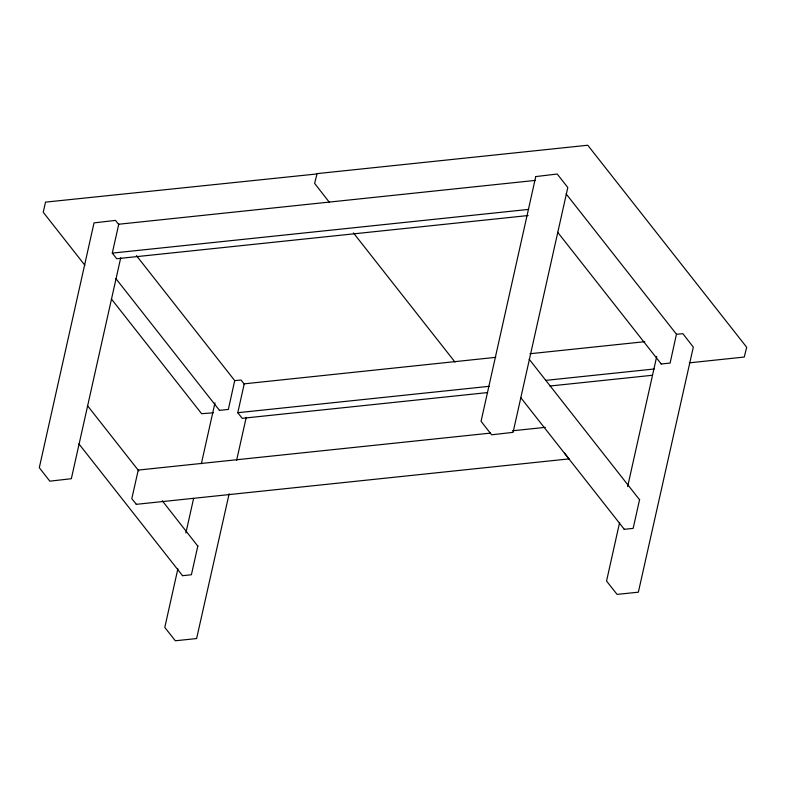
<?xml version="1.0" encoding="UTF-8"?>
<svg xmlns="http://www.w3.org/2000/svg" width="786" height="786" viewBox="0 0 786 786"><rect width="100%" height="100%" fill="white"/><g stroke="black" fill="none" stroke-linecap="round" stroke-linejoin="round"><path stroke-width="1.18" d="M118.686 224.482L115.473 220.404L94.025 222.88L39.3 467.69L49.832 481.17L71.339 478.713L120.73 257.769M197.797 546.123L162.221 500.711M244.181 384.079L241.027 380.021L234.857 380.63M639.549 499.749L529.145 359.173M564.515 453.129L568.936 458.749M528.182 215.531L116.701 258.732L112.29 253.112L118.765 224.138M177.872 568.799L164.795 627.425L175.327 640.767L196.608 638.556L229.148 493.775M185.879 532.977L193.621 498.363M201.354 463.74L214.961 402.854M197.876 545.779L191.401 574.753L182.352 575.706M487.625 392.568L242.206 418.329L237.785 412.709L244.259 383.735M236.615 460.35L246.224 417.366M619.623 522.425L606.546 581.051L617.079 594.393L638.36 592.182L693.311 347.117L682.896 333.706L676.608 334.256M627.631 486.613L656.713 356.48M639.627 499.405L633.152 528.379L624.094 529.332M136.243 504.17L131.802 498.697L138.248 470.077L490.503 433.106M535.119 180.426L118.637 224.246M112.29 253.112L528.644 209.4M495.789 357.335L244.132 383.843M529.97 353.739L644.746 341.694M219.304 410.39L228.353 409.437L234.7 380.581L136.44 255.617M661.055 364.016L670.104 363.063L676.451 334.207L566.097 193.857M213.32 412.807L201.609 413.691L111.435 299.014M689.302 362.837L744.234 357.05L746.7 347.265L587.761 145.243L317.082 173.618L314.616 183.403L329.196 202.081M237.785 412.709L489.305 386.309M545.474 380.404L654.149 368.998M549.895 386.024L652.459 375.266M512.443 430.797L545.356 427.348M136.135 504.347L568.828 458.916M316.571 173.991L45.519 202.13L43.24 212.279L84.917 265.285M557.628 232.214L661.183 363.908M520.676 397.529L624.231 529.224M353.445 232.921L454.986 362.051M115.876 278.588L219.432 410.282M87.393 405.547L138.788 470.912M78.924 443.903L182.48 575.598M535.757 176.585L481.052 421.325L491.643 434.805L513.081 432.339L567.806 187.52L557.215 174.03L535.757 176.585"/></g></svg>
